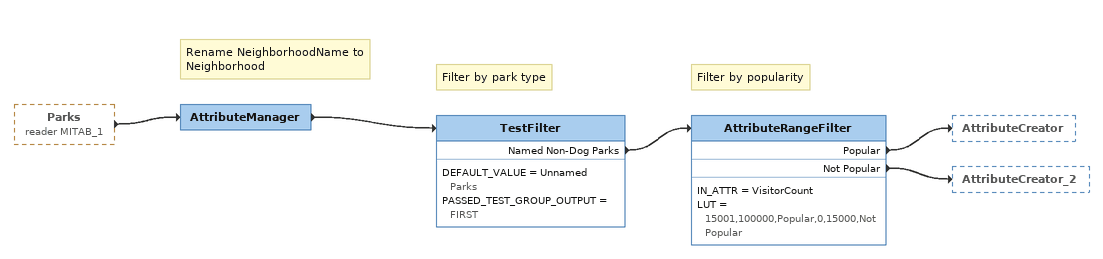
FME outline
Parks (reader MITAB_1) [outside]
    -> AttributeManager
Note: Rename NeighborhoodName to Neighborhood
AttributeManager
    -> TestFilter
Note: Filter by park type
TestFilter
    DEFAULT_VALUE = Unnamed Parks
    PASSED_TEST_GROUP_OUTPUT = FIRST
    Named Non-Dog Parks -> AttributeRangeFilter
Note: Filter by popularity
AttributeRangeFilter
    IN_ATTR = VisitorCount
    LUT = 15001,100000,Popular,0,15000,Not Popular
    Popular -> AttributeCreator
    Not Popular -> AttributeCreator_2
